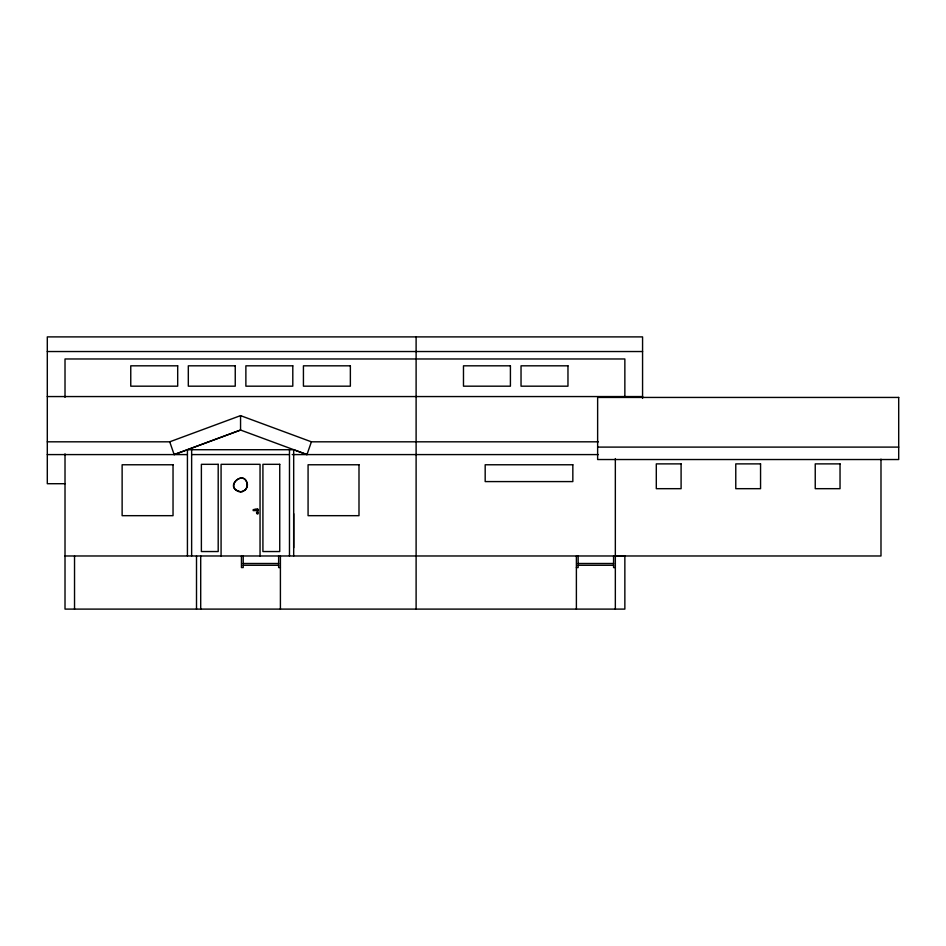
<?xml version="1.0" encoding="UTF-8"?>
<svg xmlns="http://www.w3.org/2000/svg" width="946" height="946" viewBox="0 0 946 946"><rect width="100%" height="100%" fill="white"/><g stroke="black" fill="none" stroke-linecap="round" stroke-linejoin="round"><path stroke-width="1.42" d="M247.19 486.67C247.627 466.721 221.163 487.072 240.556 491.778M238.794 491.542C242.968 492.736 247.497 489.248 247.426 484.908M47.3 441.817L169.724 441.817L174.147 454.588L187.426 449.717L293.686 449.717L306.965 454.588L311.4 441.817L598.404 441.817M247.19 486.693L245.416 489.756L242.342 491.542M169.724 441.817L240.556 415.625L311.4 441.817M174.147 454.588L240.556 430.04L306.965 454.588M240.568 491.778L242.33 491.542M257.608 509.705C256.898 512.519 260.599 507.21 253.173 509.705L253.173 510.592L257.608 510.592M615.338 556.224L624.857 555.976L624.857 609.106L65.014 609.106L65.014 453.844M47.3 351.534L642.571 351.534M47.3 396.563L642.571 396.563M597.635 447.103L898.7 447.103M47.3 454.588L187.426 454.588M191.861 454.588L289.263 454.588M292.208 454.588L598.404 454.588M65.014 483.713L47.3 483.713L47.3 336.894L642.571 336.894L642.571 398.42M293.686 513.69L293.686 547.781M65.014 555.976L880.986 555.976L880.986 459.165M243.217 563.497L278.632 563.497M578.148 563.497L613.576 563.497M243.217 565.27L278.632 565.27M578.148 565.27L613.576 565.27M280.406 567.565L278.632 567.565L278.632 555.976M576.386 567.565L578.148 567.565L578.148 555.976M615.338 567.565L613.576 567.565L613.576 555.976M238.794 491.542C225.266 486.942 242.531 469.606 247.178 483.122M247.19 483.122L247.426 484.896M624.857 397.32L624.857 358.972L65.014 358.972L65.014 397.32M615.338 458.574L615.338 609.106M576.386 555.976L576.386 609.106M416.11 336.894L416.11 609.106M293.686 449.717L293.686 555.976M289.476 449.717L289.476 555.976M280.406 555.976L280.406 609.106M260.044 555.976L260.044 464.32L221.08 464.32L221.08 555.976M243.217 555.976L243.217 567.565L241.443 567.565L241.443 555.976M240.556 415.625L240.556 430.04L187.426 449.717L187.426 555.976M200.706 555.976L200.706 609.106M196.508 555.976L196.508 609.106M191.636 449.717L191.636 555.976M74.533 555.976L74.533 609.106M256.52 512.779C258.045 516.954 259.689 509.669 256.52 512.779M256.543 509.823C257.738 514.092 259.949 506.973 256.543 509.823M177.694 365.818L130.761 365.818L130.761 386.181L177.694 386.181L177.694 365.818M235.247 365.818L188.313 365.818L188.313 386.181L235.247 386.181L235.247 365.818M292.799 365.818L245.877 365.818L245.877 386.181L292.799 386.181L292.799 365.818M350.363 365.818L303.43 365.818L303.43 386.181L350.363 386.181L350.363 365.818M510.414 365.818L463.481 365.818L463.481 386.181L510.414 386.181L510.414 365.818M567.967 365.818L521.033 365.818L521.033 386.181L567.967 386.181L567.967 365.818M898.7 397.438L597.635 397.438L597.635 459.531L898.7 459.531L898.7 397.438M681.096 463.883L656.299 463.883L656.299 488.68L681.096 488.68L681.096 463.883M760.56 463.883L735.775 463.883L735.775 488.68L760.56 488.68L760.56 463.883M840.036 463.883L815.239 463.883L815.239 488.68L840.036 488.68L840.036 463.883M218.195 464.32L201.38 464.32L201.38 551.542L218.195 551.542L218.195 464.32M279.744 464.32L262.917 464.32L262.917 551.542L279.744 551.542L279.744 464.32M173.035 464.77L122.129 464.77L122.129 515.676L173.035 515.676L173.035 464.77M358.995 464.77L308.077 464.77L308.077 515.676L358.995 515.676L358.995 464.77M572.838 464.77L485.18 464.77L485.18 481.585L572.838 481.585L572.838 464.77"/></g></svg>
